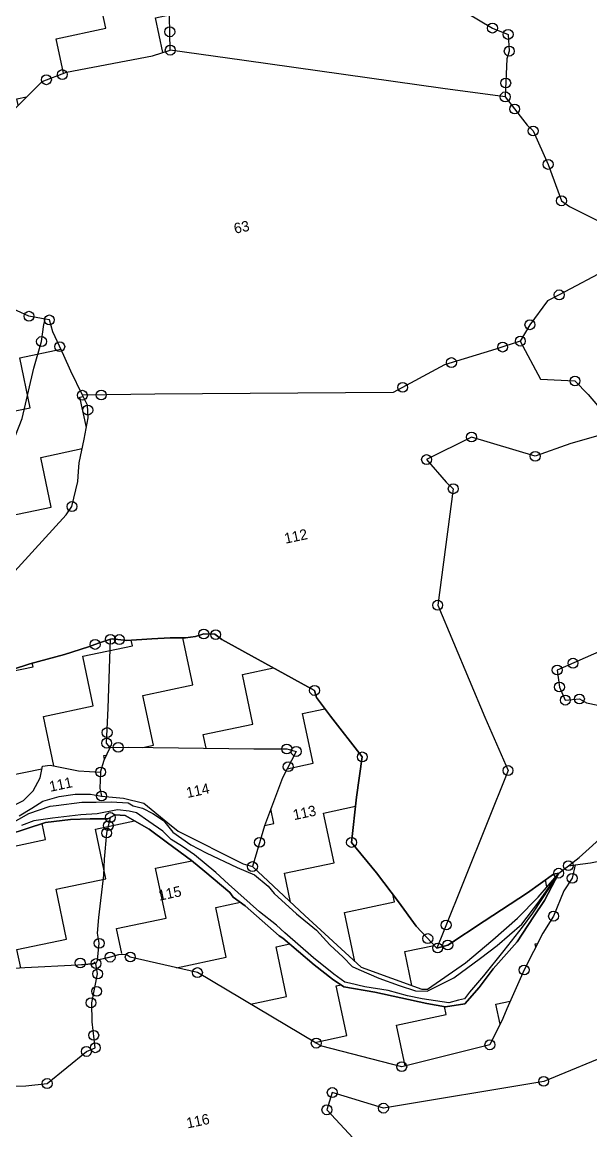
# Model space of a CAD drawing. Header units: metres. Extents: x 349490 to 354305, y 1754653 to 1758414.
# Drawn here: x 351965 to 352475, y 1755971 to 1756966 of the extents above; entities that cross this region are included whole.
import ezdxf
from ezdxf.enums import TextEntityAlignment as Align

# ---------------------------------------------------------------- set-up
doc = ezdxf.new("R2010")
doc.units = ezdxf.units.M
for name, color, linetype in [('LINE_WATER', 4, 'Continuous'), ('POLY_HATCH', 12, 'Continuous'), ('POLY_PARCEL', 6, 'Continuous'), ('POLY_WATER', 4, 'Continuous'), ('SYM_STONE', 1, 'Continuous'), ('TEXT_PARCEL', 7, 'Continuous')]:
    doc.layers.add(name, color=color, linetype=linetype)
doc.styles.add('kruti dev 050', font='KRDEV050.TTF')

# ---------------------------------------------------------------- blocks, each defined once
blk = doc.blocks.new('STONE')
blk.add_circle((0, 0), 0.0851)
blk = doc.blocks.new('TEWT')
at = {"layer": 'POLY_HATCH'}
h = blk.add_hatch(dxfattribs=at)
h.set_pattern_fill('ZIGZAG', color=256, scale=70, style=0)
h.set_pattern_definition([(0, (-38118.87, 30674.794), (8.75, 8.75), [8.75, -8.75]), (90, (-38110.12, 30674.794), (-8.75, 8.75), [8.75, -8.75])])
h.paths.add_polyline_path([(-37678.26, 31018.35), (-37686.34, 31023.84), (-37684.99, 31029.67), (-37680.29, 31032.36), (-37676.05, 31034.81), (-37669.45, 31039.21), (-37655.9, 31048), (-37651.44, 31048.7), (-37636.37, 31048.37), (-37633.2, 31048.71), (-37631.57, 31057.43), (-37629.25, 31065.33), (-37629.17, 31067.61), (-37634.96, 31073.95), (-37636.19, 31075.85), (-37639.12, 31079.19), (-37639.47, 31085.64), (-37639.33, 31090.67), (-37632.93, 31096.94), (-37627.12, 31102.57), (-37622.38, 31107.07), (-37619.11, 31107.18), (-37615.62, 31110.98), (-37614.56, 31113.2), (-37611.49, 31116.68), (-37608.53, 31120.8), (-37606.73, 31125.24), (-37603.88, 31128.83), (-37599.23, 31132.57), (-37604.38, 31132.77), (-37609.64, 31131.54), (-37613.01, 31127.68), (-37614.01, 31126.13), (-37616.77, 31122.11), (-37618.12, 31119.61), (-37624.45, 31115.75), (-37628.42, 31113.22), (-37636.85, 31108.13), (-37640.01, 31106.16), (-37644.26, 31103.67), (-37644.96, 31103.13), (-37646.89, 31102.19), (-37648.04, 31101.45), (-37651.58, 31099.28), (-37657.42, 31095.51), (-37657.61, 31093.84), (-37656.13, 31091.37), (-37657.46, 31087.46), (-37659.57, 31081.95), (-37661.24, 31077.6), (-37663.12, 31073.47), (-37662.91, 31071.6), (-37661.38, 31064.93), (-37662.76, 31061.96), (-37665.52, 31058.4), (-37667.26, 31055.72), (-37669.22, 31055), (-37676.77, 31052.24), (-37678.7, 31051.8), (-37686.03, 31049.12), (-37689.88, 31048.06), (-37691.55, 31046.24), (-37702.78, 31039.65), (-37704.19, 31038.18), (-37703.23, 31037.47), (-37699.09, 31034.72), (-37700.84, 31032.33), (-37702.6, 31028.13), (-37704.85, 31023.42), (-37709.21, 31011.24), (-37710.07, 31008.6), (-37709.2, 31004.03), (-37707.17, 31002.58), (-37702.52, 30999.32), (-37697.23, 30996.56), (-37698.17, 30992.65), (-37700.82, 30990.8), (-37701.26, 30988.2), (-37694.55, 30987.92), (-37688.89, 30988.77), (-37684.82, 30989.08), (-37682.91, 30989.61), (-37682.75, 30990.56), (-37682.59, 30992.84), (-37681.22, 30992.89), (-37679.95, 30992.41), (-37677.46, 30992.52), (-37675.98, 30994.82), (-37673.7, 30994.37), (-37673.45, 30991.68), (-37674.6, 30989.88), (-37675.45, 30988.45), (-37675.45, 30986.86), (-37677.88, 30986.86), (-37679.05, 30987.29), (-37682.8, 30986.86), (-37685.93, 30986.34), (-37688.05, 30985.05), (-37690.9, 30985.38), (-37692.28, 30985.23), (-37693.6, 30983.69), (-37693.81, 30982.9), (-37694.71, 30981.16), (-37694.82, 30980.1), (-37694.38, 30978.67), (-37697.3, 30976.68), (-37698.92, 30973.7), (-37707.89, 30969.22), (-37717.41, 30973.88), (-37726.47, 30977.18), (-37731.23, 30975.16), (-37734.33, 30966.72), (-37733.1, 30962.14), (-37731.46, 30955.37), (-37728.53, 30951.53), (-37726.18, 30948.27), (-37719.37, 30945.88), (-37715.32, 30945.33), (-37707.6, 30946.62), (-37704.65, 30945.51), (-37699.87, 30942.39), (-37695.08, 30937.8), (-37697.29, 30934.3), (-37701.34, 30930.08), (-37708.15, 30931.18), (-37713.85, 30933.75), (-37714.59, 30930.81), (-37713.69, 30928.09), (-37706.44, 30924.95), (-37702.8, 30924.6), (-37700.2, 30925.65), (-37697.73, 30925.83), (-37693.84, 30925.19), (-37692.15, 30923.69), (-37691.1, 30924.78), (-37687.35, 30926.75), (-37684.66, 30927.48), (-37682.66, 30928.76), (-37681.02, 30930.73), (-37680.24, 30932.6), (-37678.87, 30932.51), (-37674.3, 30930.54), (-37670.64, 30929.54), (-37668.48, 30933.39), (-37665.09, 30932.74), (-37643.97, 30927.99), (-37636.65, 30926.41), (-37640.2, 30922.11), (-37644.95, 30914.67), (-37648.42, 30908.2), (-37641.33, 30898.1), (-37633.68, 30887.39), (-37624.23, 30881.53), (-37623.28, 30881.29), (-37615.98, 30884.41), (-37610.56, 30887.29), (-37605.62, 30890.05), (-37601.38, 30892.88), (-37597.06, 30896.19), (-37597.96, 30896.21), (-37603.03, 30894.01), (-37611.32, 30890.75), (-37619.99, 30887.38), (-37622.94, 30892.34), (-37625.09, 30897.09), (-37627.76, 30902.73), (-37630.87, 30908.75), (-37628.4, 30916.17), (-37626.01, 30922.77), (-37629.94, 30930.76), (-37632.46, 30936.33), (-37646.95, 30948.82), (-37648.34, 30949.13), (-37650.55, 30948.92), (-37654.13, 30949.67), (-37657.28, 30950.18), (-37661.58, 30950.81), (-37663.96, 30951.59), (-37666.43, 30951.32), (-37668.21, 30951.09), (-37672.51, 30950.63), (-37678.72, 30950.31), (-37682.84, 30949.84), (-37694.65, 30955.61), (-37695.39, 30956.34), (-37699.59, 30958.75), (-37693.46, 30959.26), (-37690.44, 30959.79), (-37685.84, 30960.74), (-37681.6, 30963.86), (-37667.28, 30974.13), (-37666.01, 30975.3), (-37664.16, 30979.29), (-37663.31, 30982.28), (-37661.56, 30986.22), (-37660.13, 30989.65), (-37659.76, 30991.82), (-37660.29, 30993.68), (-37661.4, 30998.16), (-37661.99, 31001.04), (-37663.53, 31007.69), (-37663.88, 31007.84), (-37666.48, 31008.9), (-37670.03, 31011.53), (-37675.37, 31015.75)])
h = blk.add_hatch(dxfattribs=at)
h.set_pattern_fill('ZIGZAG', color=256, scale=70, style=0)
h.set_pattern_definition([(0, (-38140.4, 30645.2135), (8.75, 8.75), [8.75, -8.75]), (90, (-38131.65, 30645.2135), (-8.75, 8.75), [8.75, -8.75])])
h.paths.add_polyline_path([(-37756.74, 30908.71), (-37756.04, 30907.4), (-37744.69, 30897.59), (-37743.52, 30896.82), (-37740.42, 30896.82), (-37732.87, 30896.98), (-37729.23, 30897.36), (-37727.82, 30897.47), (-37727.14, 30897.55), (-37721.7, 30898.23), (-37708.54, 30899.79), (-37699.86, 30900.65), (-37690.4, 30899.28), (-37681.35, 30897.82), (-37678.79, 30897.45), (-37677.85, 30897.95), (-37676.02, 30897.95), (-37673.22, 30898.22), (-37672.23, 30897.31), (-37661.47, 30892.3), (-37643.96, 30876.18), (-37643.14, 30875.49), (-37630.39, 30869.17), (-37614.76, 30869.72), (-37611.65, 30873.69), (-37610.63, 30875.18), (-37606.33, 30881.11), (-37601.88, 30886.62), (-37599.45, 30889.13), (-37596.85, 30893.01), (-37594.97, 30894.84), (-37594.01, 30897.01), (-37595.16, 30897.1), (-37597.06, 30896.19), (-37600.41, 30892.06), (-37602.84, 30889.73), (-37606.49, 30886.09), (-37611.53, 30882.41), (-37614.52, 30879.73), (-37617.51, 30877.5), (-37620.9, 30877.7), (-37623.89, 30878.92), (-37632.29, 30882.66), (-37637.3, 30884.68), (-37638.92, 30886.4), (-37641.52, 30889.47), (-37645.82, 30895.08), (-37646.38, 30895.58), (-37651.03, 30901.85), (-37652.75, 30903.72), (-37653.17, 30904.62), (-37656.61, 30909.07), (-37658.48, 30911.4), (-37661.91, 30915.21), (-37664.49, 30918.19), (-37668.08, 30921.33), (-37669.7, 30921.83), (-37671.07, 30921.38), (-37674.06, 30922.03), (-37677.4, 30922.59), (-37681.7, 30923), (-37688.53, 30922.29), (-37690.14, 30920.87), (-37692.42, 30918.7), (-37694.65, 30915.92), (-37696.82, 30916.02), (-37700.42, 30916.37), (-37705.28, 30917.79), (-37707.61, 30918.55), (-37711.65, 30919.91), (-37715.67, 30921.12), (-37717.93, 30922.19), (-37721.21, 30924.57), (-37723.36, 30929.81), (-37725.29, 30934.31), (-37727.04, 30936.41), (-37728.34, 30934.96), (-37731.46, 30935.65), (-37732.48, 30936.55), (-37736.6, 30938.53), (-37740.43, 30939.93), (-37750.48, 30940.1), (-37751.32, 30939.88), (-37752.87, 30937.34), (-37755.95, 30937.4), (-37758.55, 30937.4), (-37760.18, 30936.38), (-37761.3, 30935.14), (-37764.18, 30933.62), (-37768.07, 30932.26), (-37772.02, 30931.25), (-37774.22, 30934.29), (-37778.51, 30934.69), (-37783.02, 30935.25), (-37787.76, 30935.36), (-37797.67, 30935), (-37802.41, 30934.04), (-37809.01, 30932.52), (-37812.23, 30932.35), (-37812.53, 30934.65), (-37812.25, 30940.96), (-37811.68, 30950.73), (-37803.19, 30956.9), (-37792.92, 30964.29), (-37787.3, 30969.99), (-37792.5, 30972.99), (-37799.29, 30967.25), (-37804.33, 30963.35), (-37808.58, 30960.28), (-37815.59, 30954.98), (-37818.28, 30953.25), (-37819.14, 30940.01), (-37819.62, 30930.12), (-37811.87, 30922.74), (-37806.18, 30917.13), (-37792.42, 30903.33), (-37776.42, 30895.5), (-37770.18, 30892.51), (-37766.7, 30890.76), (-37765.55, 30892.3), (-37764.57, 30894.47), (-37760.54, 30907.4), (-37759.13, 30910.22)])
at = {"layer": 'LINE_WATER'}
blk.add_lwpolyline([(-37688.01, 30923.9), (-37684.2, 30925.11), (-37680.34, 30925.6), (-37679.31, 30925.51), (-37674.87, 30925.15), (-37672.45, 30924.61), (-37669.9, 30924.17), (-37667.09, 30923.36), (-37666.33, 30922.69), (-37664.85, 30921.93), (-37663.32, 30920.67), (-37661.75, 30919.15), (-37660.63, 30916.87), (-37658.03, 30914.04), (-37655.72, 30912.18), (-37651.02, 30908.6), (-37648.37, 30906.72), (-37646.49, 30904.35), (-37645.72, 30902.91), (-37642.7, 30898.67), (-37639.92, 30895.22), (-37638.17, 30892.26), (-37636.38, 30889.71), (-37635.2, 30887.84), (-37634.17, 30887.08), (-37631.12, 30884.89), (-37627.94, 30882.92), (-37625.38, 30881.44), (-37623.45, 30880.99), (-37618.47, 30882.29), (-37613.23, 30884.66), (-37610.01, 30886.19), (-37605.08, 30888.92), (-37601.45, 30892.06), (-37598.08, 30895.24), (-37597.06, 30896.19), (-37602.88, 30890.4), (-37605.13, 30888.39), (-37609.07, 30885.12), (-37613.38, 30881.58), (-37616.34, 30879.29), (-37617.39, 30878.38), (-37618.47, 30878.33), (-37620.17, 30878.24), (-37624.52, 30879.86), (-37626.9, 30880.93), (-37629.95, 30882.5), (-37633.76, 30883.93), (-37636.23, 30885.1), (-37636.99, 30885.45), (-37638.56, 30887.16), (-37641.37, 30890.67), (-37645.31, 30895.87), (-37646.43, 30897.48), (-37648.87, 30900.34), (-37653.08, 30906.11), (-37654.79, 30908.53), (-37657.76, 30912.24), (-37659.5, 30914.08), (-37661.16, 30915.64), (-37662.24, 30917.35), (-37664.26, 30919.49), (-37666.05, 30921.38), (-37667.22, 30921.96), (-37669.15, 30922.59), (-37672.69, 30922.63), (-37675.5, 30923.01), (-37680.39, 30923.46), (-37683.66, 30923.68), (-37685.86, 30923.37)], dxfattribs=at)
at = {"layer": 'POLY_HATCH'}
for points in [[(-37681.6, 30963.86), (-37667.28, 30974.13), (-37666.01, 30975.3), (-37664.16, 30979.29), (-37663.68, 30980.99), (-37663.26, 30982.41), (-37661.56, 30986.22), (-37660.13, 30989.65), (-37659.76, 30991.82), (-37660.29, 30993.68), (-37661.4, 30998.16), (-37661.99, 31001.04), (-37663, 31005.44), (-37663.17, 31007.55), (-37663.88, 31007.84), (-37666.48, 31008.9), (-37670.03, 31011.53)], [(-37669.45, 31039.21), (-37655.9, 31048), (-37651.44, 31048.7), (-37636.37, 31048.37), (-37633.2, 31048.71), (-37631.57, 31057.43)], [(-37687.35, 30926.75), (-37684.66, 30927.48), (-37682.66, 30928.76), (-37681.02, 30930.73), (-37680.24, 30932.6), (-37678.87, 30932.51), (-37674.3, 30930.54), (-37670.64, 30929.54), (-37669.59, 30931.41), (-37668.17, 30933.33), (-37665.09, 30932.74), (-37643.97, 30927.99), (-37638.45, 30926.8), (-37636.95, 30926.04), (-37640.2, 30922.11), (-37644.95, 30914.67), (-37648.42, 30908.2), (-37641.33, 30898.1), (-37633.68, 30887.39), (-37624.23, 30881.53), (-37623.28, 30881.29), (-37615.98, 30884.41), (-37610.56, 30887.29), (-37605.62, 30890.05), (-37601.38, 30892.88), (-37597.06, 30896.19), (-37597.06, 30896.19), (-37597.96, 30896.21), (-37603.03, 30894.01), (-37611.32, 30890.75), (-37618.3, 30888.03), (-37620.29, 30887.88), (-37622.94, 30892.34), (-37625.09, 30897.09), (-37627.76, 30902.73), (-37630.87, 30908.75), (-37628.4, 30916.17), (-37626.01, 30922.77), (-37629.94, 30930.76), (-37631.59, 30934.41), (-37631.69, 30935.67), (-37645.5, 30947.58), (-37646.46, 30948.72), (-37648.34, 30949.13), (-37649.8, 30948.99), (-37651.54, 30949.13), (-37654.13, 30949.67), (-37657.28, 30950.18), (-37661.58, 30950.81), (-37663.96, 30951.59), (-37664.25, 30951.56), (-37666.43, 30951.32), (-37668.21, 30951.09), (-37672.51, 30950.63), (-37678.72, 30950.31), (-37681.86, 30949.95)], [(-37678.35, 30897.68), (-37678.79, 30897.45), (-37681.35, 30897.82), (-37690.4, 30899.28), (-37699.86, 30900.65)], [(-37688.53, 30922.29), (-37681.7, 30923), (-37677.4, 30922.59), (-37674.06, 30922.03), (-37671.07, 30921.38), (-37669.7, 30921.83), (-37668.08, 30921.33), (-37664.49, 30918.19), (-37661.91, 30915.21), (-37658.48, 30911.4), (-37656.61, 30909.07), (-37653.17, 30904.62), (-37652.75, 30903.72), (-37651.03, 30901.85), (-37646.38, 30895.58), (-37645.82, 30895.08), (-37641.52, 30889.47), (-37638.92, 30886.4), (-37637.3, 30884.68), (-37632.29, 30882.66), (-37623.89, 30878.92), (-37620.9, 30877.7), (-37617.51, 30877.5), (-37614.52, 30879.73), (-37611.53, 30882.41), (-37606.49, 30886.09), (-37602.84, 30889.73), (-37600.41, 30892.06), (-37597.06, 30896.19), (-37595.16, 30897.1), (-37594.01, 30897.01), (-37594.97, 30894.84), (-37596.85, 30893.01), (-37599.45, 30889.13), (-37601.88, 30886.62), (-37606.33, 30881.11), (-37610.63, 30875.18), (-37611.65, 30873.69), (-37614.76, 30869.72), (-37630.39, 30869.17), (-37643.14, 30875.49), (-37643.96, 30876.18), (-37661.47, 30892.3), (-37672.23, 30897.31), (-37672.82, 30897.86), (-37674.15, 30898.13), (-37676.02, 30897.95), (-37677.85, 30897.95)]]:
    blk.add_lwpolyline(points, dxfattribs=at)
at = {"layer": 'POLY_PARCEL'}
for points in [[(-37633.2, 31048.71), (-37631.57, 31057.43), (-37629.25, 31065.33), (-37629.17, 31067.61), (-37634.96, 31073.95), (-37636.19, 31075.85), (-37639.12, 31079.19), (-37639.47, 31085.64), (-37639.33, 31090.67), (-37632.93, 31096.94), (-37627.12, 31102.57), (-37618.46, 31110.81), (-37615.59, 31112.85), (-37616.48, 31116.32), (-37617.22, 31119.3), (-37618.12, 31119.61)], [(-37600.35, 31074.91), (-37599.67, 31071.24), (-37596.67, 31063.07), (-37594.62, 31057.15), (-37591.14, 31047.21), (-37583.84, 31046.19), (-37578.12, 31040.95), (-37575.71, 31039.33), (-37576.12, 31036.47), (-37576.8, 31035.25), (-37578.43, 31028.91)], [(-37663.88, 31007.84), (-37666.48, 31008.9), (-37670.03, 31011.53), (-37675.37, 31015.75), (-37678.26, 31018.35), (-37684.35, 31022.5), (-37686.22, 31024.36), (-37685.2, 31028.75), (-37683.93, 31030.28), (-37680.29, 31032.36), (-37676.05, 31034.81), (-37669.45, 31039.21), (-37655.9, 31048), (-37651.44, 31048.7), (-37636.37, 31048.37), (-37633.2, 31048.71)], [(-37578.43, 31028.91), (-37588.66, 31032.52), (-37621.09, 31044.32), (-37633.2, 31048.71)], [(-37578.43, 31028.91), (-37575.74, 31023.34), (-37574.93, 31022.17), (-37573.6, 31016), (-37572.65, 31009.39), (-37571.47, 31008.14), (-37565.88, 31003.66), (-37566.01, 31000.3), (-37566.52, 30999.13), (-37566.97, 30996.34), (-37576.38, 30993.62), (-37578.55, 30993.01), (-37582.38, 30989.63), (-37584.58, 30987.21)], [(-37675.45, 30987.13), (-37674.18, 30988.13), (-37673.01, 30989.3), (-37671.27, 30991.89), (-37667.51, 30999.97), (-37665.26, 31004.19), (-37664.25, 31006.99), (-37663.88, 31007.84)], [(-37660.29, 30993.68), (-37661.4, 30998.16), (-37661.99, 31001.04), (-37663, 31005.44), (-37663.17, 31007.55), (-37663.88, 31007.84)], [(-37699.17, 30958.78), (-37693.46, 30959.26), (-37690.44, 30959.79), (-37685.84, 30960.74), (-37681.6, 30963.86), (-37667.28, 30974.13), (-37666.01, 30975.3), (-37664.16, 30979.29), (-37663.68, 30980.99), (-37663.26, 30982.41), (-37661.56, 30986.22), (-37660.13, 30989.65), (-37659.76, 30991.82), (-37660.29, 30993.68)], [(-37584.58, 30987.21), (-37588.99, 30986.7), (-37598.22, 30985.94), (-37607.82, 30983.08), (-37648.04, 30991.29), (-37660.29, 30993.68)], [(-37584.58, 30987.21), (-37582.52, 30980.09), (-37576.79, 30978.55), (-37575.07, 30975.79), (-37572.71, 30971.45), (-37572.71, 30969.4), (-37574.48, 30968.52), (-37579.7, 30968.15), (-37586.17, 30967.27), (-37596.21, 30972.79), (-37604.59, 30970.59), (-37602.09, 30966.11), (-37601.14, 30964.72), (-37607.9, 30945.65), (-37603.94, 30925.11), (-37601.94, 30915.29), (-37618.65, 30890.29), (-37620.29, 30887.88)], [(-37699.17, 30958.78), (-37698.17, 30957.94), (-37695.39, 30956.34), (-37694.65, 30955.61), (-37683.91, 30950.36), (-37681.86, 30949.95), (-37678.72, 30950.31), (-37672.51, 30950.63), (-37668.21, 30951.09), (-37666.43, 30951.32), (-37664.25, 30951.56)], [(-37668.17, 30933.33), (-37668.59, 30934.2), (-37667.08, 30940.04), (-37664.25, 30951.56)], [(-37664.25, 30951.56), (-37663.96, 30951.59), (-37661.58, 30950.81), (-37657.28, 30950.18), (-37654.13, 30949.67), (-37651.54, 30949.13), (-37649.8, 30948.99), (-37648.34, 30949.13), (-37646.46, 30948.72), (-37645.5, 30947.58), (-37631.69, 30935.67), (-37631.59, 30934.41), (-37629.94, 30930.76), (-37626.01, 30922.77), (-37628.4, 30916.17), (-37630.87, 30908.75), (-37627.76, 30902.73), (-37625.09, 30897.09), (-37622.94, 30892.34), (-37620.29, 30887.88)], [(-37670.64, 30929.54), (-37669.59, 30931.41), (-37668.17, 30933.33)], [(-37668.17, 30933.33), (-37665.09, 30932.74), (-37643.97, 30927.99), (-37638.45, 30926.8), (-37636.95, 30926.04), (-37640.2, 30922.11), (-37644.95, 30914.67), (-37648.42, 30908.2)], [(-37543.15, 30915.31), (-37543.28, 30917.96), (-37548.65, 30933.16), (-37551.59, 30934.04), (-37554.23, 30932.57), (-37559.57, 30932.38), (-37577.65, 30932.08), (-37581.84, 30932.16), (-37590.08, 30930.47), (-37590.3, 30927.53), (-37589.78, 30925.11), (-37587.36, 30924.81), (-37586.33, 30923.93), (-37582.64, 30922.33), (-37574.48, 30917.93), (-37572.05, 30916.17), (-37570.06, 30913.38), (-37569.02, 30911.95)], [(-37692.15, 30923.69), (-37691.1, 30924.78), (-37687.35, 30926.75), (-37684.66, 30927.48), (-37682.66, 30928.76), (-37681.02, 30930.73), (-37680.24, 30932.6), (-37678.87, 30932.51), (-37674.3, 30930.54), (-37670.64, 30929.54)], [(-37670.64, 30929.54), (-37671.33, 30926.85), (-37671.34, 30925.47)], [(-37677.85, 30897.95), (-37676.98, 30900.73), (-37676.89, 30902.47), (-37676.12, 30905.09), (-37673.79, 30912.08), (-37673.06, 30914.72), (-37671.78, 30919.05), (-37670.62, 30921.53)], [(-37595.16, 30897.1), (-37593.04, 30898.12), (-37576.79, 30907.52), (-37569.33, 30911.83), (-37569.02, 30911.95)], [(-37678.24, 30897.43), (-37678.24, 30897.43), (-37681.35, 30897.82), (-37690.4, 30899.28), (-37700.56, 30900.78), (-37708.54, 30899.79), (-37721.7, 30898.23), (-37727.14, 30897.55), (-37727.82, 30897.47)], [(-37712.19, 30882.84), (-37708.72, 30882.09), (-37694.43, 30879.33), (-37690.74, 30878.96), (-37682.98, 30882.96), (-37681.35, 30883.27), (-37680.98, 30887.77), (-37680.98, 30887.77), (-37680.36, 30890.95), (-37678.33, 30895.63), (-37678.24, 30897.43)], [(-37677.85, 30897.95), (-37678.24, 30897.43)], [(-37594.01, 30897.01), (-37591.34, 30896.79), (-37577.49, 30896.63), (-37575.7, 30896.08), (-37573.53, 30896.25), (-37572.77, 30895.11), (-37570.87, 30893.21), (-37565.27, 30886.86), (-37570.43, 30881.38), (-37572.71, 30878.4), (-37575.11, 30878.59), (-37579.56, 30880.87), (-37581.57, 30880.27), (-37593.14, 30878.05), (-37593.37, 30864.14), (-37607, 30861.64), (-37634.95, 30862.83), (-37643.02, 30867.29), (-37644.54, 30864.57), (-37641.12, 30858.88), (-37642.64, 30857.86), (-37658.12, 30851.57), (-37659.62, 30850.86), (-37678.09, 30845.98)], [(-37594.01, 30897.01), (-37594.97, 30894.84), (-37596.85, 30893.01), (-37599.45, 30889.13), (-37601.88, 30886.62), (-37606.33, 30881.11), (-37610.63, 30875.18), (-37611.65, 30873.69), (-37614.76, 30869.72), (-37630.39, 30869.17), (-37643.14, 30875.49), (-37643.96, 30876.18), (-37661.47, 30892.3), (-37672.23, 30897.31), (-37672.82, 30897.86), (-37674.15, 30898.13), (-37675.62, 30898.01), (-37677.85, 30897.95)], [(-37620.29, 30887.88), (-37618.3, 30888.03), (-37611.32, 30890.75), (-37603.03, 30894.01), (-37597.96, 30896.21), (-37597.06, 30896.19), (-37595.16, 30897.1)], [(-37595.16, 30897.1), (-37594.01, 30897.01)]]:
    blk.add_lwpolyline(points, dxfattribs=at)
at = {"layer": 'POLY_WATER'}
blk.add_lwpolyline([(-37685.91, 30925.08), (-37683.5, 30925.9), (-37681.44, 30926.67), (-37678.5, 30926.9), (-37675.73, 30926.73), (-37674.37, 30926.43), (-37673.11, 30926.18), (-37671.34, 30925.47), (-37667.69, 30924.3), (-37664.45, 30922.77), (-37661.15, 30918.59), (-37659.66, 30916.79), (-37649.89, 30908.97), (-37648.42, 30908.2), (-37641.33, 30898.1), (-37633.68, 30887.39), (-37624.23, 30881.53), (-37623.28, 30881.29), (-37615.98, 30884.41), (-37610.56, 30887.29), (-37605.62, 30890.05), (-37601.38, 30892.88), (-37597.06, 30896.19), (-37600.41, 30892.06), (-37602.84, 30889.73), (-37606.49, 30886.09), (-37611.53, 30882.41), (-37614.52, 30879.73), (-37617.51, 30877.5), (-37620.9, 30877.7), (-37623.89, 30878.92), (-37632.29, 30882.66), (-37637.3, 30884.68), (-37638.92, 30886.4), (-37641.52, 30889.47), (-37645.82, 30895.08), (-37646.38, 30895.58), (-37651.03, 30901.85), (-37652.75, 30903.72), (-37653.17, 30904.62), (-37656.61, 30909.07), (-37658.48, 30911.4), (-37661.91, 30915.21), (-37664.49, 30918.19), (-37668.08, 30921.33), (-37669.7, 30921.83), (-37671.07, 30921.38), (-37674.06, 30922.03), (-37677.4, 30922.59), (-37681.7, 30923), (-37688.53, 30922.29)], dxfattribs=at)
at = {"layer": 'SYM_STONE', "xscale": 10, "yscale": 10, "zscale": 10}
for p in [(-37632.62, 31051.81), (-37652.25, 31048.43), (-37633.2, 31048.71), (-37655.12, 31048.13), (-37578.12, 31040.95), (-37575.71, 31039.33), (-37576.12, 31036.47), (-37577.84, 31031.22), (-37578.43, 31028.91), (-37577.27, 31026.52), (-37574.93, 31022.17), (-37573.6, 31016), (-37666.48, 31008.9), (-37572.65, 31009.39), (-37663.17, 31007.55), (-37665.26, 31004.19), (-37662.37, 31002.68), (-37660.29, 30993.68), (-37657.11, 30993.06), (-37576.38, 30993.62), (-37659.91, 30990.99), (-37582.38, 30989.63), (-37596.94, 30986.05), (-37587.77, 30986.84), (-37584.58, 30987.21), (-37606.04, 30983.61), (-37576.79, 30978.55), (-37666.01, 30975.3), (-37596.21, 30972.79), (-37604.59, 30970.59), (-37586.17, 30967.27), (-37601.14, 30964.72), (-37667.02, 30951.24), (-37664.25, 30951.56), (-37662.76, 30951.2), (-37648.34, 30949.13), (-37646.37, 30948.6), (-37607.9, 30945.65), (-37668.13, 30935.96), (-37668.59, 30934.2), (-37631.69, 30935.67), (-37666.8, 30933.07), (-37590.08, 30930.47), (-37587.17, 30931.06), (-37670.64, 30929.54), (-37638.45, 30926.8), (-37590.3, 30927.53), (-37671.34, 30925.47), (-37636.95, 30926.04), (-37589.78, 30925.11), (-37587.36, 30924.81), (-37638.84, 30923.76), (-37626.01, 30922.77), (-37670.62, 30921.53), (-37671.78, 30919.05), (-37671.23, 30920.23), (-37601.94, 30915.29), (-37646.37, 30912.03), (-37648.42, 30908.2), (-37630.87, 30908.75), (-37676.98, 30900.73), (-37680.88, 30898.1), (-37675.62, 30898.01), (-37678.33, 30895.63), (-37678.24, 30897.43), (-37672.23, 30897.31), (-37597.06, 30896.19), (-37595.16, 30897.1), (-37594.97, 30894.84), (-37679.12, 30892.74), (-37661.47, 30892.3), (-37680.47, 30891), (-37617.87, 30891.46), (-37621.44, 30889.83), (-37618.3, 30888.03), (-37599.45, 30889.13), (-37620.12, 30887.9), (-37681.17, 30885.42), (-37682.98, 30882.96), (-37681.35, 30883.27), (-37606.33, 30881.11), (-37690.74, 30878.96), (-37643.96, 30876.18), (-37630.39, 30869.17), (-37614.76, 30869.72), (-37643.02, 30867.29), (-37644.54, 30864.57), (-37634.95, 30862.83), (-37607, 30861.64)]:
    blk.add_blockref('STONE', p, dxfattribs=at)
at = {"layer": 'TEXT_PARCEL', "style": 'kruti dev 050'}
for s, p in [('63', (-37627.48, 31016.35)), ('112', (-37629.35, 30962.34)), ('111', (-37677.8, 30928.89)), ('114', (-37654.93, 30922.97)), ('113', (-37637.74, 30915.44)), ('115', (-37663.31, 30906.64)), ('116', (-37666.67, 30867.28))]:
    blk.add_text(s, height=1.8, dxfattribs=at).set_placement(p, align=Align.MIDDLE)

msp = doc.modelspace()

# ---------------------------------------------------------------- block references
at = {"xscale": 5.20744540170335, "yscale": 5.20744540170335, "zscale": 5.20744540170335, "rotation": 11.93240837549922}
msp.add_blockref('TEWT', (577265.23, 1639268.51), dxfattribs=at)

doc.saveas('drawing.dxf')
